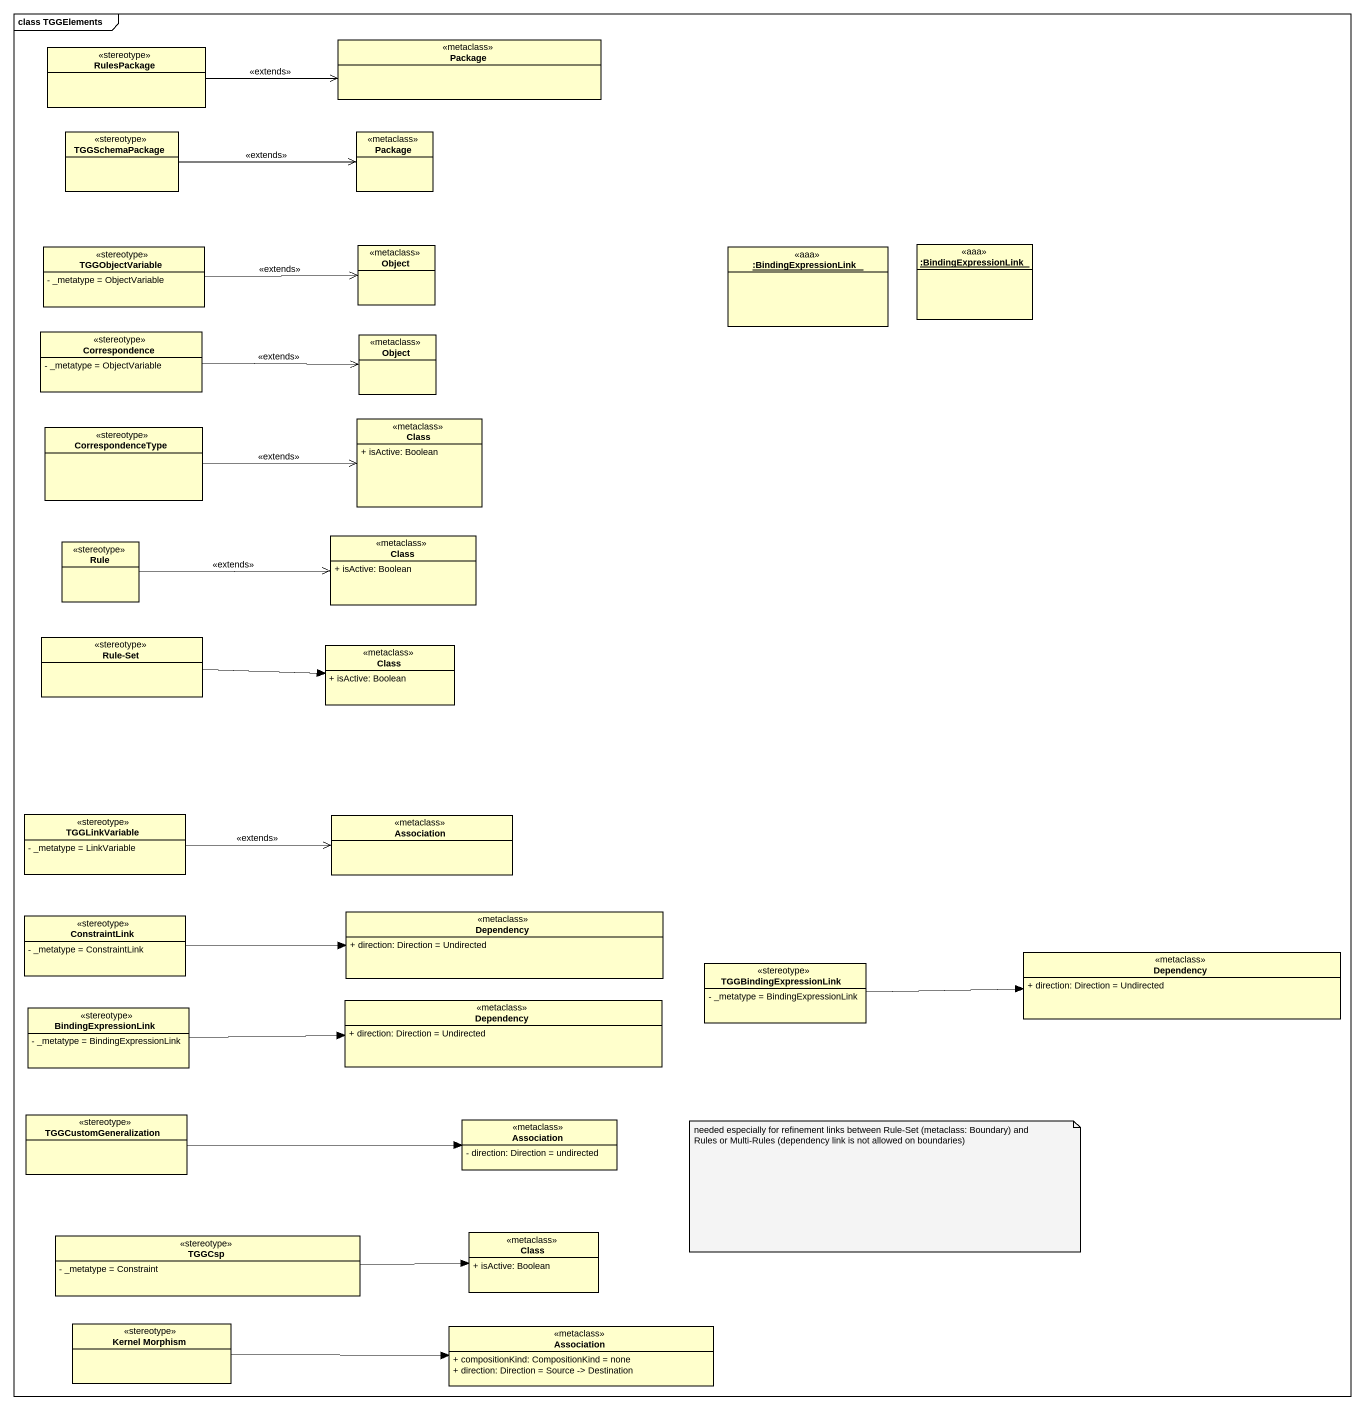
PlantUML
@startuml
mainframe class TGGElements
hide circle
hide empty members
skinparam classAttributeIconSize 0
class "Package" as Package_ <<metaclass>>
class RulesPackage <<stereotype>>
class TGGSchemaPackage <<stereotype>>
class "Package" as Package__2 <<metaclass>>
class TGGObjectVariable <<stereotype>> {
  - _metatype = ObjectVariable
}
class "Object" as Object_ <<metaclass>>
object ":BindingExpressionLink" as BindingExpressionLink <<aaa>>
object ":BindingExpressionLink" as BindingExpressionLink_2 <<aaa>>
class Correspondence <<stereotype>> {
  - _metatype = ObjectVariable
}
class "Object" as Object__2 <<metaclass>>
class CorrespondenceType <<stereotype>>
class "Class" as Class_ <<metaclass>> {
  + isActive: Boolean
}
class Rule <<stereotype>>
class "Class" as Class__2 <<metaclass>> {
  + isActive: Boolean
}
class "Rule-Set" as Rule_Set <<stereotype>>
class "Class" as Class__3 <<metaclass>> {
  + isActive: Boolean
}
class TGGLinkVariable <<stereotype>> {
  - _metatype = LinkVariable
}
class Association <<metaclass>>
class ConstraintLink <<stereotype>> {
  - _metatype = ConstraintLink
}
class Dependency <<metaclass>> {
  + direction: Direction = Undirected
}
class TGGBindingExpressionLink <<stereotype>> {
  - _metatype = BindingExpressionLink
}
class "Dependency" as Dependency_2 <<metaclass>> {
  + direction: Direction = Undirected
}
class "BindingExpressionLink" as BindingExpressionLink_3 <<stereotype>> {
  - _metatype = BindingExpressionLink
}
class "Dependency" as Dependency_3 <<metaclass>> {
  + direction: Direction = Undirected
}
class TGGCustomGeneralization <<stereotype>>
class "Association" as Association_2 <<metaclass>> {
  - direction: Direction = undirected
}
class TGGCsp <<stereotype>> {
  - _metatype = Constraint
}
class "Class" as Class__4 <<metaclass>> {
  + isActive: Boolean
}
class "Kernel Morphism" as Kernel_Morphism <<stereotype>>
class "Association" as Association_3 <<metaclass>> {
  + compositionKind: CompositionKind = none
  + direction: Direction = Source -> Destination
}
RulesPackage -right-> Package_ : <<extends>>
TGGSchemaPackage -right-> Package__2 : <<extends>>
TGGObjectVariable -right-> Object_ : <<extends>>
Correspondence -right-> Object__2 : <<extends>>
CorrespondenceType -right-> Class_ : <<extends>>
Rule -right-> Class__2 : <<extends>>
Rule_Set -right-> Class__3
TGGLinkVariable -right-> Association : <<extends>>
ConstraintLink -right-> Dependency
TGGBindingExpressionLink -right-> Dependency_2
BindingExpressionLink_3 -right-> Dependency_3
TGGCustomGeneralization -right-> Association_2
TGGCsp -right-> Class__4
Kernel_Morphism -right-> Association_3
note as N1
  needed especially for refinement links between Rule-Set (metaclass: Boundary) and Rules or Multi-Rules (dependency link is not allowed on boundaries)
end note
@enduml
